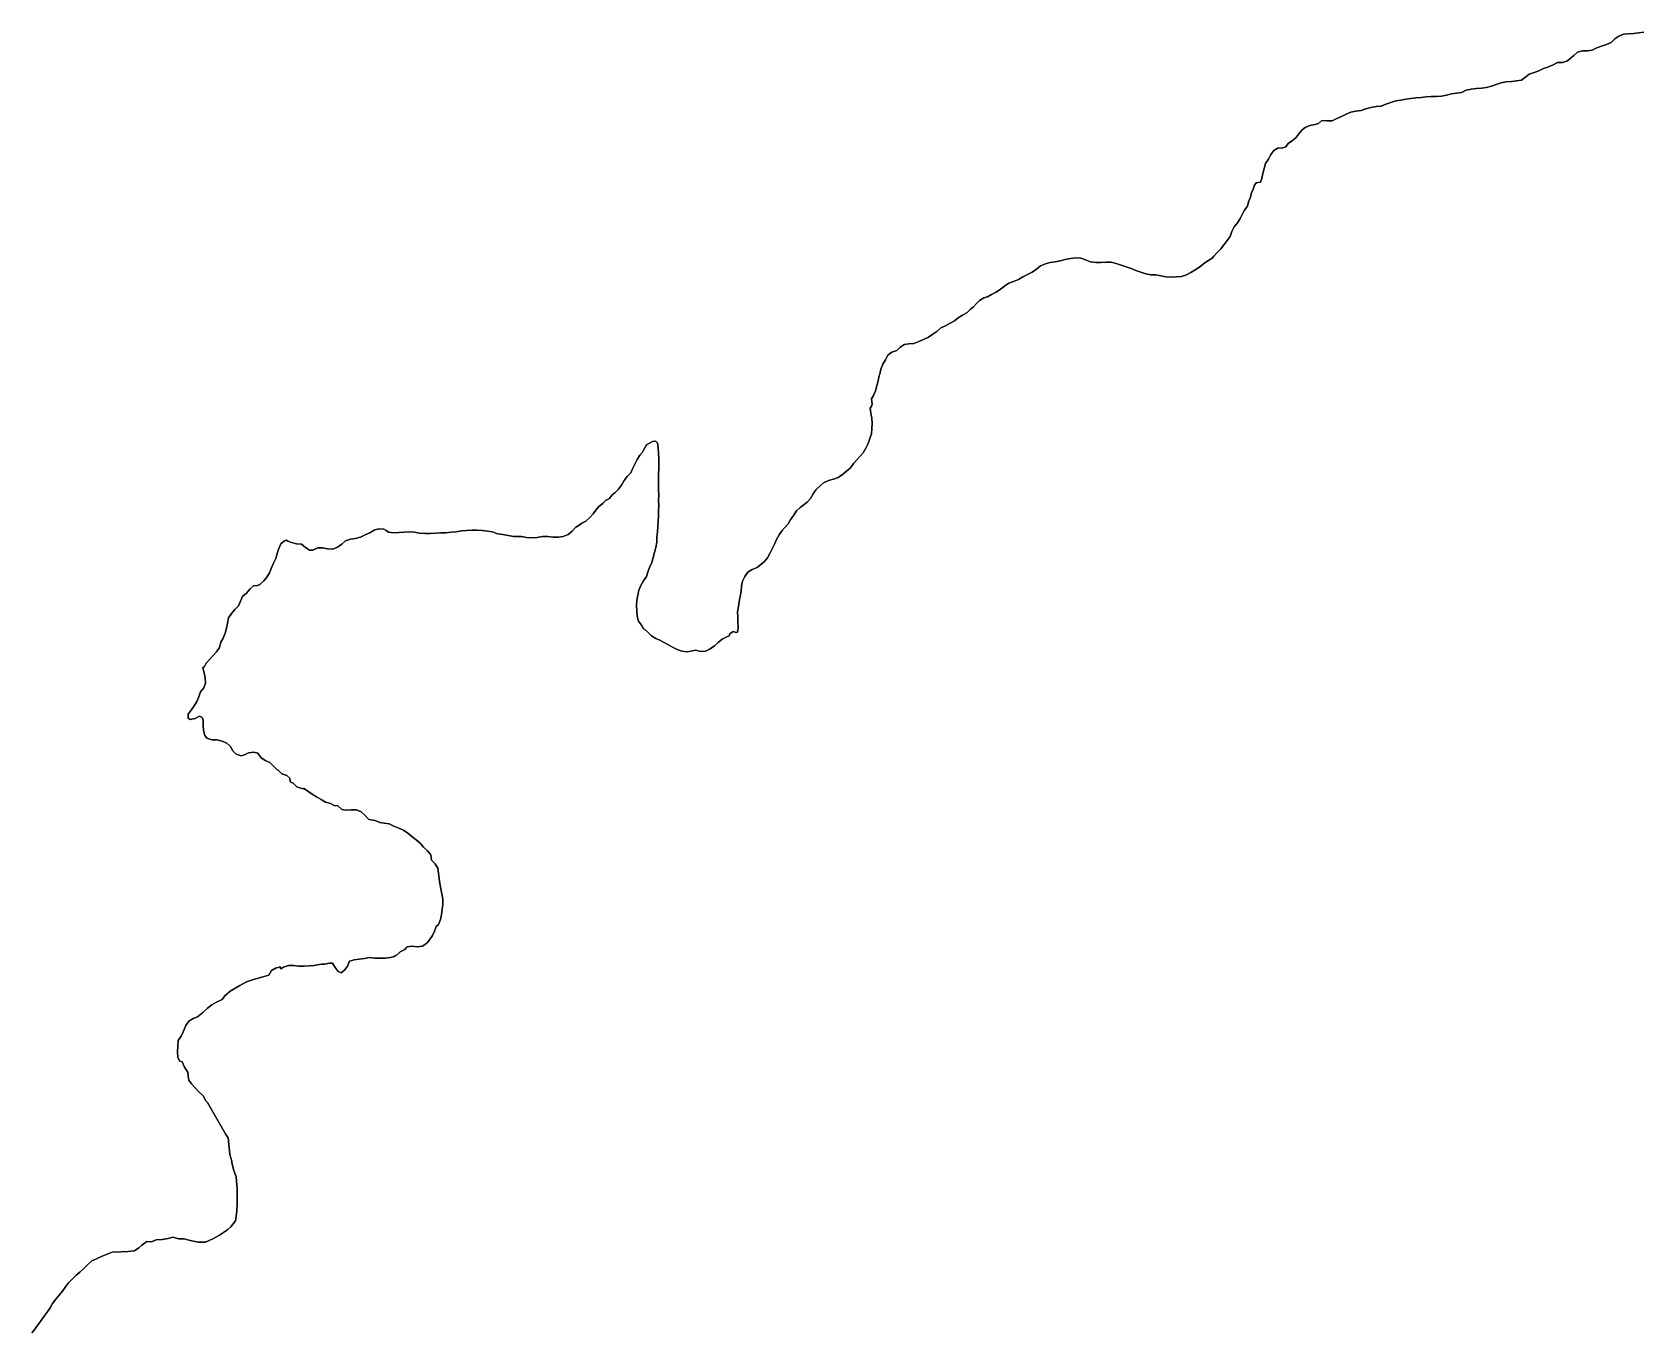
# Model space of a CAD drawing. Header units: inches. Extents: x 1341578 to 1502124, y 557203 to 748561.
# Drawn here: x 1432857 to 1436019, y 644416 to 646974 of the extents above; entities that cross this region are included whole.
import ezdxf

# ---------------------------------------------------------------- set-up
doc = ezdxf.new("R2010")
doc.units = ezdxf.units.IN
doc.header["$MEASUREMENT"] = 0
doc.layers.add('Zipcode', color=7, linetype='Continuous')

msp = doc.modelspace()

# ---------------------------------------------------------------- linework, layer by layer
at = {"layer": 'Zipcode'}
for points in [[(1432856.9, 644416.1), (1432863.2, 644424), (1432869, 644432.4), (1432875, 644440.6), (1432880.6, 644448.9), (1432886.7, 644457.1), (1432892.5, 644465.4), (1432897.5, 644474.1), (1432903.6, 644482.2), (1432910.2, 644490), (1432916.7, 644498.1), (1432922.5, 644506.3), (1432928.5, 644514.4), (1432935.8, 644521.5), (1432943.1, 644528.6), (1432950.8, 644535.3), (1432958.4, 644541.8), (1432965.6, 644549), (1432975.5, 644558.6), (1432977.6, 644559.1), (1432994.8, 644566.8), (1433014.6, 644574.9), (1433031.9, 644575.5), (1433046, 644576.3), (1433058.4, 644577.5), (1433066.9, 644583.5), (1433072.5, 644588.8), (1433082.8, 644595.6), (1433091.5, 644594.9), (1433101.3, 644598.9), (1433113.1, 644599.4), (1433124.3, 644601.7), (1433133.6, 644604.2), (1433145.2, 644600.8), (1433155.9, 644601.1), (1433164.9, 644598.2), (1433183.4, 644594.4), (1433198, 644594.7), (1433212.6, 644600.9), (1433225.6, 644608.5), (1433239.4, 644617.3), (1433241.8, 644619.4), (1433247.8, 644624.7), (1433256.8, 644636.6), (1433259.8, 644655.5), (1433260.1, 644671.2), (1433260, 644684.3), (1433260, 644698.7), (1433258.1, 644722.9), (1433253, 644737.2), (1433250, 644751), (1433249.5, 644753.6), (1433245.6, 644766.6), (1433243.9, 644787.2), (1433242.6, 644799.8), (1433240.3, 644802.4), (1433238.1, 644806), (1433201.8, 644869.3), (1433198.5, 644872.5), (1433193.2, 644882), (1433184.1, 644890.8), (1433170.2, 644905.8), (1433165, 644913.1), (1433164, 644920.9), (1433163, 644928.7), (1433156.9, 644938.3), (1433152.4, 644949.3), (1433147.3, 644950.2), (1433143.3, 644957.7), (1433142.7, 644969.1), (1433143.3, 644979.4), (1433144.4, 644990.7), (1433150.2, 644999.8), (1433153.8, 645007.9), (1433159.2, 645020.6), (1433165.3, 645029), (1433173.6, 645034.5), (1433182.5, 645037.8), (1433192.1, 645045.2), (1433201.9, 645054.6), (1433210.7, 645061.3), (1433219.9, 645066.2), (1433230.4, 645071.4), (1433236, 645078.8), (1433246.5, 645087.9), (1433265.7, 645098.9), (1433278.6, 645106.5), (1433292.6, 645111.2), (1433308.9, 645115.7), (1433322.3, 645119.6), (1433327.9, 645128.4), (1433335.8, 645133.5), (1433345.2, 645135.6), (1433345.3, 645131.9), (1433347.2, 645132.4), (1433351.2, 645135.4), (1433360.9, 645138.3), (1433370.9, 645138.6), (1433381.4, 645137.1), (1433391.6, 645137.1), (1433401.7, 645137.9), (1433411.7, 645138.3), (1433421.9, 645140.4), (1433426.7, 645140.8), (1433431.9, 645140.8), (1433441.9, 645143), (1433447.8, 645143), (1433452.7, 645134.5), (1433458.8, 645126.4), (1433464.8, 645123.9), (1433470.9, 645129), (1433477, 645137.3), (1433480.7, 645146.9), (1433490, 645149.6), (1433500.1, 645150.9), (1433510.3, 645152.1), (1433520.6, 645153.9), (1433530.8, 645153.1), (1433541.3, 645153), (1433551.3, 645153.2), (1433561.6, 645154), (1433568.5, 645156.5), (1433570.5, 645157.4), (1433575.3, 645160.1), (1433580.8, 645165.3), (1433589.7, 645169.9), (1433592.8, 645174), (1433594.2, 645175.1), (1433604.2, 645176.3), (1433614.3, 645175.2), (1433624.8, 645176.5), (1433626.7, 645177.8), (1433633.9, 645183.1), (1433638.3, 645188.8), (1433643.9, 645197.3), (1433648.4, 645206.2), (1433652, 645216.3), (1433652, 645216.1), (1433655.7, 645219.3), (1433659.8, 645228.8), (1433661.7, 645238.8), (1433663, 645248.8), (1433664.7, 645258.9), (1433664.8, 645269.2), (1433662.6, 645279.1), (1433660.3, 645289.3), (1433658.5, 645299.5), (1433657.1, 645309.9), (1433655.7, 645319.9), (1433654.8, 645330.1), (1433649.2, 645338.6), (1433642, 645345.8), (1433640.6, 645355.8), (1433634.5, 645364.1), (1433626.7, 645370.9), (1433620, 645378.8), (1433612, 645385.5), (1433603.5, 645392.1), (1433595.8, 645398.6), (1433587.2, 645404.3), (1433577.8, 645408.7), (1433568.4, 645412.7), (1433559.1, 645417.2), (1433549, 645418.7), (1433540.6, 645420), (1433531.3, 645423.8), (1433522.9, 645424.9), (1433518.2, 645426.5), (1433511.3, 645434.3), (1433503.8, 645440.9), (1433494.5, 645444.9), (1433484.2, 645444.7), (1433474, 645444.2), (1433465.7, 645445.3), (1433458.3, 645452.3), (1433450.7, 645453.2), (1433443.6, 645456.8), (1433433.8, 645459.8), (1433425.1, 645464.9), (1433416.2, 645469.9), (1433407.6, 645475.5), (1433399.1, 645481.3), (1433390.8, 645486.9), (1433390.3, 645486.1), (1433387.2, 645486.7), (1433377.3, 645489.7), (1433370.3, 645496.9), (1433364.9, 645499.5), (1433364.7, 645499.5), (1433364, 645507.1), (1433357.9, 645512.3), (1433348.3, 645515.5), (1433340.9, 645522.4), (1433338, 645523.8), (1433331.2, 645531.4), (1433324.2, 645537.6), (1433315, 645541.8), (1433306.6, 645547.8), (1433300.9, 645556.3), (1433293.2, 645558), (1433282.8, 645556.7), (1433274.7, 645552.8), (1433267.9, 645551), (1433258.3, 645554.3), (1433251.7, 645560.8), (1433246.3, 645569.6), (1433240, 645575.9), (1433230.5, 645579.9), (1433220.3, 645582.1), (1433210.3, 645582.5), (1433200.5, 645585.8), (1433196.7, 645590.9), (1433194.2, 645600.8), (1433193.4, 645610.8), (1433193.1, 645620.8), (1433191.1, 645626.1), (1433186, 645629.1), (1433177.4, 645624), (1433167.6, 645622.1), (1433163.7, 645625), (1433163.8, 645632.5), (1433169.5, 645640.9), (1433175.7, 645648.8), (1433180.6, 645657.6), (1433185, 645666.6), (1433188, 645676.6), (1433194.7, 645684.4), (1433198, 645693.9), (1433197.6, 645704.2), (1433195.2, 645714), (1433192.8, 645724), (1433195.9, 645726.6), (1433199.5, 645733.3), (1433206.2, 645740.9), (1433213.3, 645748), (1433219.9, 645755.6), (1433225.7, 645763.9), (1433227.9, 645774), (1433232.8, 645782.5), (1433236.5, 645792), (1433239.2, 645801.9), (1433240.9, 645811.9), (1433243.4, 645821.9), (1433249, 645830.4), (1433255.3, 645838.8), (1433262.8, 645845.6), (1433266.5, 645854.9), (1433271, 645864.1), (1433278.6, 645870.7), (1433284.8, 645878.6), (1433292.6, 645885.2), (1433300.3, 645885.9), (1433304.7, 645887.6), (1433312.3, 645894.6), (1433318.2, 645902.4), (1433323.9, 645910.9), (1433327.4, 645920.3), (1433331.9, 645929.4), (1433335.9, 645938.9), (1433336.8, 645941.2), (1433339.7, 645950.9), (1433341.8, 645958.8), (1433346.3, 645968), (1433353.4, 645973.6), (1433356.7, 645974.9), (1433359.9, 645972.7), (1433367.2, 645970.6), (1433376.8, 645967.4), (1433386.8, 645967.3), (1433394.3, 645960.3), (1433402.1, 645955.1), (1433409.2, 645955.5), (1433418.6, 645959.6), (1433428.1, 645959.5), (1433437.9, 645957.6), (1433448, 645957.1), (1433457.2, 645961.4), (1433466, 645966.8), (1433473.3, 645973.6), (1433482.9, 645977.1), (1433492.9, 645978.5), (1433502.8, 645980.5), (1433511.8, 645985.4), (1433521, 645989.6), (1433529.8, 645994.4), (1433538.2, 645997.1), (1433548.5, 645996.7), (1433552.9, 645993.7), (1433558, 645990.4), (1433568.1, 645989.3), (1433578.5, 645990), (1433588.7, 645990.5), (1433598.8, 645991), (1433608.9, 645990.7), (1433618.9, 645988.5), (1433629.3, 645987.9), (1433639.6, 645988.1), (1433649.8, 645988.6), (1433660.5, 645989.2), (1433670.7, 645989.6), (1433680.9, 645990.6), (1433690.9, 645991.6), (1433701.1, 645993), (1433711.2, 645993.8), (1433721.6, 645994.4), (1433731.8, 645994.5), (1433741.9, 645993.7), (1433752.2, 645992.4), (1433762.3, 645991), (1433772, 645987.6), (1433782.6, 645985.9), (1433793, 645984.3), (1433803.2, 645982.2), (1433813.3, 645982.2), (1433819.2, 645982), (1433829.1, 645980.1), (1433839.3, 645979.4), (1433849.7, 645980.2), (1433860.2, 645981.9), (1433870.8, 645982), (1433881.3, 645980.7), (1433891.3, 645981), (1433901.3, 645982.2), (1433910.6, 645986.3), (1433918.5, 645992.5), (1433925.7, 646000.2), (1433932.8, 646004.4), (1433937.5, 646008.1), (1433945.4, 646012.2), (1433953, 646019.1), (1433959.8, 646026.8), (1433965.5, 646033.8), (1433971.3, 646040.9), (1433979.2, 646047.2), (1433984.5, 646053), (1433991.8, 646056.7), (1433996.7, 646063.1), (1434002.9, 646068), (1434010, 646075.1), (1434016, 646083.1), (1434020.9, 646092.2), (1434027.1, 646100.2), (1434034.2, 646107.6), (1434037.5, 646115.3), (1434041.7, 646124.6), (1434046.5, 646133.4), (1434052, 646142.3), (1434056.7, 646148), (1434059.8, 646153.4), (1434065.1, 646162.1), (1434070.5, 646165.9), (1434076.9, 646168.9), (1434083.2, 646169.9), (1434086.3, 646166.2), (1434087.7, 646156.6), (1434088.3, 646146.1), (1434088.9, 646136), (1434089.2, 646125.7), (1434089.2, 646115.1), (1434088.3, 646105.1), (1434088.4, 646094.7), (1434088.5, 646083.8), (1434088.7, 646073.8), (1434088.9, 646063.3), (1434088.7, 646053.2), (1434088.8, 646042.8), (1434088.7, 646032.3), (1434088.5, 646022.2), (1434087.5, 646012), (1434087.4, 646001.5), (1434086.3, 645991.4), (1434084.9, 645981), (1434084.9, 645970.7), (1434082.9, 645960.3), (1434080.6, 645950.5), (1434078, 645940.5), (1434075.1, 645930.7), (1434070.8, 645921.4), (1434067.5, 645911.8), (1434064.7, 645903.4), (1434059, 645895), (1434053.8, 645886), (1434049.5, 645876.8), (1434047.9, 645866.8), (1434045.6, 645856.8), (1434045.4, 645846.5), (1434045.6, 645835.9), (1434046.2, 645825.6), (1434049.2, 645815.9), (1434055.2, 645807.8), (1434059.1, 645800.3), (1434061.1, 645799.6), (1434067.7, 645794), (1434074.6, 645786.5), (1434083.5, 645781.3), (1434091.1, 645778.1), (1434098.3, 645774.6), (1434107.1, 645769.7), (1434115.7, 645764.4), (1434125, 645760.2), (1434134.6, 645756.7), (1434144.7, 645755.4), (1434152.2, 645756.6), (1434161, 645758.4), (1434170.9, 645756.1), (1434180.9, 645756.9), (1434190.2, 645761), (1434198.3, 645766.9), (1434205.7, 645773.9), (1434213.8, 645779.9), (1434222.7, 645784.7), (1434227.6, 645786.5), (1434228.4, 645790.5), (1434235.5, 645795.1), (1434241.3, 645793), (1434243.6, 645794.3), (1434244.1, 645797.1), (1434245.3, 645803.7), (1434244.6, 645814), (1434244.2, 645824.1), (1434243.9, 645834.2), (1434245.7, 645844.2), (1434246.9, 645854.4), (1434249.2, 645864.3), (1434250.7, 645873.9), (1434251.3, 645884.4), (1434253.5, 645894.3), (1434258.3, 645903.4), (1434264, 645911.9), (1434272.7, 645917.3), (1434282.2, 645921.4), (1434290.3, 645927.8), (1434296.2, 645932.2), (1434302.5, 645939.9), (1434307.3, 645948.8), (1434312, 645957.9), (1434316.2, 645967.1), (1434320.5, 645976.4), (1434325.8, 645985.3), (1434331.7, 645993.8), (1434336.9, 645999.8), (1434343.3, 646007.2), (1434348.3, 646015.9), (1434354.4, 646023.9), (1434359.4, 646032.6), (1434366.8, 646039.4), (1434372.2, 646043.2), (1434380.5, 646049.3), (1434387.1, 646057.1), (1434392.5, 646065.7), (1434397.9, 646074.2), (1434405.3, 646081.1), (1434413.1, 646087.5), (1434422.4, 646092.1), (1434432.2, 646094.9), (1434441.8, 646098.2), (1434450.3, 646103.8), (1434458.2, 646110.4), (1434465.7, 646117.2), (1434471.6, 646125.5), (1434478.5, 646132.9), (1434484.2, 646139.4), (1434491, 646146.8), (1434496.1, 646155.6), (1434500.3, 646165), (1434503.9, 646174.5), (1434506.9, 646184.2), (1434507.9, 646194.4), (1434508.2, 646204.6), (1434507.6, 646214.6), (1434505.7, 646224.5), (1434504.4, 646234.5), (1434507.3, 646238.1), (1434508.2, 646242.3), (1434507.3, 646252.5), (1434510.9, 646259.4), (1434514.7, 646268.8), (1434517.5, 646278.7), (1434520.3, 646288.4), (1434522, 646298.7), (1434523.4, 646301.1), (1434525.3, 646311.1), (1434529.1, 646320.9), (1434534.6, 646329.4), (1434539.5, 646338.5), (1434547, 646344.9), (1434556.9, 646347.7), (1434563.8, 646354.2), (1434571.7, 646359.7), (1434580.4, 646361.2), (1434590.5, 646361.7), (1434599.9, 646365.5), (1434609.5, 646369.5), (1434618.9, 646373.8), (1434627.5, 646379.7), (1434635.7, 646385.5), (1434643.5, 646392.2), (1434652.5, 646396.5), (1434661.5, 646401.5), (1434670.3, 646406.5), (1434677.6, 646412.1), (1434686.3, 646417.5), (1434695.4, 646422.6), (1434700.8, 646428.4), (1434707.5, 646433.5), (1434713.3, 646440.6), (1434719.1, 646446.4), (1434728, 646451.6), (1434735, 646453.1), (1434743.3, 646457.8), (1434752.4, 646462.4), (1434760.6, 646468.3), (1434768.5, 646474.6), (1434776.9, 646480.2), (1434786.5, 646483.6), (1434796.1, 646487.7), (1434804.8, 646492.9), (1434813.9, 646497.3), (1434823.2, 646502), (1434831.3, 646508), (1434839.5, 646514.2), (1434848.9, 646518), (1434858.4, 646521.2), (1434868.4, 646522.4), (1434878.3, 646524.2), (1434888, 646526.8), (1434898.2, 646528.6), (1434908.2, 646529.8), (1434918.5, 646529.2), (1434928, 646526), (1434937.7, 646522.3), (1434947.9, 646520.7), (1434958.1, 646521.1), (1434968.1, 646521.9), (1434978.5, 646521.8), (1434988.3, 646519.2), (1434997.9, 646515.9), (1435007.8, 646512.3), (1435017.4, 646508.9), (1435026.9, 646505.5), (1435036.4, 646502.2), (1435046.1, 646498.6), (1435056.1, 646496.5), (1435066.2, 646496.7), (1435076.1, 646494.7), (1435085.8, 646492.5), (1435096.1, 646492.2), (1435106.1, 646492.5), (1435116.3, 646493.1), (1435126.1, 646496.4), (1435134.8, 646501.4), (1435143.3, 646506.7), (1435148.3, 646509.5), (1435152.1, 646511.6), (1435159.8, 646518.2), (1435168.1, 646523.9), (1435176.9, 646529.4), (1435180, 646533.1), (1435186.7, 646540.6), (1435194.1, 646547.6), (1435200.1, 646556.2), (1435206.5, 646564.1), (1435212.4, 646572.3), (1435215.2, 646582), (1435219.8, 646591), (1435226.4, 646598.7), (1435231.9, 646607.4), (1435236.2, 646616.6), (1435240.6, 646624), (1435246.4, 646631.6), (1435248.4, 646640), (1435252.2, 646649.6), (1435253.8, 646658.6), (1435256.6, 646663.3), (1435259.8, 646672.9), (1435263.3, 646677.5), (1435271.9, 646678.9), (1435274.5, 646686.4), (1435276.3, 646696.2), (1435279.2, 646705.9), (1435281.7, 646715.6), (1435287.2, 646724.1), (1435292, 646733), (1435298.2, 646741.1), (1435305.6, 646745.7), (1435315.8, 646746.1), (1435321.8, 646748.6), (1435326.5, 646754.9), (1435334.5, 646761), (1435341.2, 646765.9), (1435347.4, 646773.9), (1435353.7, 646781.7), (1435359.8, 646786.4), (1435369, 646790.6), (1435379, 646792.1), (1435385.7, 646794.4), (1435392.5, 646800.2), (1435402.6, 646799.6), (1435412.7, 646799.8), (1435421.9, 646804.1), (1435431, 646808.1), (1435440.2, 646812.3), (1435449.6, 646816.3), (1435459.4, 646818.4), (1435469.4, 646819.9), (1435479.1, 646823), (1435488.8, 646825.9), (1435499, 646827.6), (1435509, 646828.3), (1435518.3, 646832.3), (1435527.9, 646835.8), (1435537.5, 646838.7), (1435547.5, 646839.9), (1435557.4, 646842.2), (1435567.4, 646843.6), (1435577.4, 646844.4), (1435587.4, 646845.7), (1435597.5, 646846.6), (1435607.5, 646847.6), (1435617.6, 646847.6), (1435627.6, 646847.9), (1435637.4, 646849.9), (1435647.1, 646852.7), (1435657.1, 646853.7), (1435667.1, 646855.5), (1435676.2, 646859.6), (1435686, 646861.8), (1435696.1, 646863.3), (1435706.2, 646863.5), (1435716.1, 646865), (1435725.9, 646867.4), (1435735.2, 646871.2), (1435744.9, 646874.3), (1435754.9, 646875.9), (1435765, 646877.1), (1435775.1, 646878.3), (1435785, 646879.5), (1435793.1, 646885.7), (1435800.1, 646891.5), (1435809.5, 646894.7), (1435819.1, 646897.6), (1435828, 646902.5), (1435837.6, 646905.6), (1435846.8, 646909.7), (1435855.8, 646914.5), (1435865.9, 646914.5), (1435875.5, 646917.2), (1435879.8, 646921.3), (1435887.6, 646927.7), (1435895.1, 646934.5), (1435904.9, 646937.2), (1435914.9, 646936.9), (1435923.8, 646938.5), (1435932.8, 646943), (1435942.3, 646946.3), (1435951.9, 646949.6), (1435961.1, 646953.6), (1435968.4, 646960.8), (1435976.5, 646965.9), (1435985.2, 646969.7), (1435995.3, 646970.4), (1436005.3, 646971), (1436015.3, 646972.5), (1436025, 646973.9)], [(1436025, 646973.9), (1436015.3, 646972.5), (1436005.3, 646971), (1435995.3, 646970.4), (1435985.2, 646969.7), (1435976.5, 646965.9), (1435968.4, 646960.8), (1435961.1, 646953.6), (1435951.9, 646949.6), (1435942.3, 646946.3), (1435932.8, 646943), (1435923.8, 646938.5), (1435914.9, 646936.9), (1435904.9, 646937.2), (1435895.1, 646934.5), (1435887.6, 646927.7), (1435879.8, 646921.3), (1435875.5, 646917.2), (1435865.9, 646914.5), (1435855.8, 646914.5), (1435846.8, 646909.7), (1435837.6, 646905.6), (1435828, 646902.5), (1435819.1, 646897.6), (1435809.5, 646894.7), (1435800.1, 646891.5), (1435793.1, 646885.7), (1435785, 646879.5), (1435775.1, 646878.3), (1435765, 646877.1), (1435754.9, 646875.9), (1435744.9, 646874.3), (1435735.2, 646871.2), (1435725.9, 646867.4), (1435716.1, 646865), (1435706.2, 646863.5), (1435696.1, 646863.3), (1435686, 646861.8), (1435676.2, 646859.6), (1435667.1, 646855.5), (1435657.1, 646853.7), (1435647.1, 646852.7), (1435637.4, 646849.9), (1435627.6, 646847.9), (1435617.6, 646847.6), (1435607.5, 646847.6), (1435597.5, 646846.6), (1435587.4, 646845.7), (1435577.4, 646844.4), (1435567.4, 646843.6), (1435557.4, 646842.2), (1435547.5, 646839.9), (1435537.5, 646838.7), (1435527.9, 646835.8), (1435518.3, 646832.3), (1435509, 646828.3), (1435499, 646827.6), (1435488.8, 646825.9), (1435479.1, 646823), (1435469.4, 646819.9), (1435459.4, 646818.4), (1435449.6, 646816.3), (1435440.2, 646812.3), (1435431, 646808.1), (1435421.9, 646804.1), (1435412.7, 646799.8), (1435402.6, 646799.6), (1435392.5, 646800.2), (1435385.7, 646794.4), (1435379, 646792.1), (1435369, 646790.6), (1435359.8, 646786.4), (1435353.7, 646781.7), (1435347.4, 646773.9), (1435341.2, 646765.9), (1435334.5, 646761), (1435326.5, 646754.9), (1435321.8, 646748.6), (1435315.8, 646746.1), (1435305.6, 646745.7), (1435298.2, 646741.1), (1435292, 646733), (1435287.2, 646724.1), (1435281.7, 646715.6), (1435279.2, 646705.9), (1435276.3, 646696.2), (1435274.5, 646686.4), (1435271.9, 646678.9), (1435263.3, 646677.5), (1435259.8, 646672.9), (1435256.6, 646663.3), (1435253.8, 646658.6), (1435252.2, 646649.6), (1435248.4, 646640), (1435246.4, 646631.6), (1435240.6, 646624), (1435236.2, 646616.6), (1435231.9, 646607.4), (1435226.4, 646598.7), (1435219.8, 646591), (1435215.2, 646582), (1435212.4, 646572.3), (1435206.5, 646564.1), (1435200.1, 646556.2), (1435194.1, 646547.6), (1435186.7, 646540.6), (1435180, 646533.1), (1435176.9, 646529.4), (1435168.1, 646523.9), (1435159.8, 646518.2), (1435152.1, 646511.6), (1435148.3, 646509.5), (1435143.3, 646506.7), (1435134.8, 646501.4), (1435126.1, 646496.4), (1435116.3, 646493.1), (1435106.1, 646492.5), (1435096.1, 646492.2), (1435085.8, 646492.5), (1435076.1, 646494.7), (1435066.2, 646496.7), (1435056.1, 646496.5), (1435046.1, 646498.6), (1435036.4, 646502.2), (1435026.9, 646505.5), (1435017.4, 646508.9), (1435007.8, 646512.3), (1434997.9, 646515.9), (1434988.3, 646519.2), (1434978.5, 646521.8), (1434968.1, 646521.9), (1434958.1, 646521.1), (1434947.9, 646520.7), (1434937.7, 646522.3), (1434928, 646526), (1434918.5, 646529.2), (1434908.2, 646529.8), (1434898.2, 646528.6), (1434888, 646526.8), (1434878.3, 646524.2), (1434868.4, 646522.4), (1434858.4, 646521.2), (1434848.9, 646518), (1434839.5, 646514.2), (1434831.3, 646508), (1434823.2, 646502), (1434813.9, 646497.3), (1434804.8, 646492.9), (1434796.1, 646487.7), (1434786.5, 646483.6), (1434776.9, 646480.2), (1434768.5, 646474.6), (1434760.6, 646468.3), (1434752.4, 646462.4), (1434743.3, 646457.8), (1434735, 646453.1), (1434728, 646451.6), (1434719.1, 646446.4), (1434713.3, 646440.6), (1434707.5, 646433.5), (1434700.8, 646428.4), (1434695.4, 646422.6), (1434686.3, 646417.5), (1434677.6, 646412.1), (1434670.3, 646406.5), (1434661.5, 646401.5), (1434652.5, 646396.5), (1434643.5, 646392.2), (1434635.7, 646385.5), (1434627.5, 646379.7), (1434618.9, 646373.8), (1434609.5, 646369.5), (1434599.9, 646365.5), (1434590.5, 646361.7), (1434580.4, 646361.2), (1434571.7, 646359.7), (1434563.8, 646354.2), (1434556.9, 646347.7), (1434547, 646344.9), (1434539.5, 646338.5), (1434534.6, 646329.4), (1434529.1, 646320.9), (1434525.3, 646311.1), (1434523.4, 646301.1), (1434522, 646298.7), (1434520.3, 646288.4), (1434517.5, 646278.7), (1434514.7, 646268.8), (1434510.9, 646259.4), (1434507.3, 646252.5), (1434508.2, 646242.3), (1434507.3, 646238.1), (1434504.4, 646234.5), (1434505.7, 646224.5), (1434507.6, 646214.6), (1434508.2, 646204.6), (1434507.9, 646194.4), (1434506.9, 646184.2), (1434503.9, 646174.5), (1434500.3, 646165), (1434496.1, 646155.6), (1434491, 646146.8), (1434484.2, 646139.4), (1434478.5, 646132.9), (1434471.6, 646125.5), (1434465.7, 646117.2), (1434458.2, 646110.4), (1434450.3, 646103.8), (1434441.8, 646098.2), (1434432.2, 646094.9), (1434422.4, 646092.1), (1434413.1, 646087.5), (1434405.3, 646081.1), (1434397.9, 646074.2), (1434392.5, 646065.7), (1434387.1, 646057.1), (1434380.5, 646049.3), (1434372.2, 646043.2), (1434366.8, 646039.4), (1434359.4, 646032.6), (1434354.4, 646023.9), (1434348.3, 646015.9), (1434343.3, 646007.2), (1434336.9, 645999.8), (1434331.7, 645993.8), (1434325.8, 645985.3), (1434320.5, 645976.4), (1434316.2, 645967.1), (1434312, 645957.9), (1434307.3, 645948.8), (1434302.5, 645939.9), (1434296.2, 645932.2), (1434290.3, 645927.8), (1434282.2, 645921.4), (1434272.7, 645917.3), (1434264, 645911.9), (1434258.3, 645903.4), (1434253.5, 645894.3), (1434251.3, 645884.4), (1434250.7, 645873.9), (1434249.2, 645864.3), (1434246.9, 645854.4), (1434245.7, 645844.2), (1434243.9, 645834.2), (1434244.2, 645824.1), (1434244.6, 645814), (1434245.3, 645803.7), (1434244.1, 645797.1), (1434243.6, 645794.3), (1434241.3, 645793), (1434235.5, 645795.1), (1434228.4, 645790.5), (1434227.6, 645786.5), (1434222.7, 645784.7), (1434213.8, 645779.9), (1434205.7, 645773.9), (1434198.3, 645766.9), (1434190.2, 645761), (1434180.9, 645756.9), (1434170.9, 645756.1), (1434161, 645758.4), (1434152.2, 645756.6), (1434144.7, 645755.4), (1434134.6, 645756.7), (1434125, 645760.2), (1434115.7, 645764.4), (1434107.1, 645769.7), (1434098.3, 645774.6), (1434091.1, 645778.1), (1434083.5, 645781.3), (1434074.6, 645786.5), (1434067.7, 645794), (1434061.1, 645799.6), (1434059.1, 645800.3), (1434055.2, 645807.8), (1434049.2, 645815.9), (1434046.2, 645825.6), (1434045.6, 645835.9), (1434045.4, 645846.5), (1434045.6, 645856.8), (1434047.9, 645866.8), (1434049.5, 645876.8), (1434053.8, 645886), (1434059, 645895), (1434064.7, 645903.4), (1434067.5, 645911.8), (1434070.8, 645921.4), (1434075.1, 645930.7), (1434078, 645940.5), (1434080.6, 645950.5), (1434082.9, 645960.3), (1434084.9, 645970.7), (1434084.9, 645981), (1434086.3, 645991.4), (1434087.4, 646001.5), (1434087.5, 646012), (1434088.5, 646022.2), (1434088.7, 646032.3), (1434088.8, 646042.8), (1434088.7, 646053.2), (1434088.9, 646063.3), (1434088.7, 646073.8), (1434088.5, 646083.8), (1434088.4, 646094.7), (1434088.3, 646105.1), (1434089.2, 646115.1), (1434089.2, 646125.7), (1434088.9, 646136), (1434088.3, 646146.1), (1434087.7, 646156.6), (1434086.3, 646166.2), (1434083.2, 646169.9), (1434076.9, 646168.9), (1434070.5, 646165.9), (1434065.1, 646162.1), (1434059.8, 646153.4), (1434056.7, 646148), (1434052, 646142.3), (1434046.5, 646133.4), (1434041.7, 646124.6), (1434037.5, 646115.3), (1434034.2, 646107.6), (1434027.1, 646100.2), (1434020.9, 646092.2), (1434016, 646083.1), (1434010, 646075.1), (1434002.9, 646068), (1433996.7, 646063.1), (1433991.8, 646056.7), (1433984.5, 646053), (1433979.2, 646047.2), (1433971.3, 646040.9), (1433965.5, 646033.8), (1433959.8, 646026.8), (1433953, 646019.1), (1433945.4, 646012.2), (1433937.5, 646008.1), (1433932.8, 646004.4), (1433925.7, 646000.2), (1433918.5, 645992.5), (1433910.6, 645986.3), (1433901.3, 645982.2), (1433891.3, 645981), (1433881.3, 645980.7), (1433870.8, 645982), (1433860.2, 645981.9), (1433849.7, 645980.2), (1433839.3, 645979.4), (1433829.1, 645980.1), (1433819.2, 645982), (1433813.3, 645982.2), (1433803.2, 645982.2), (1433793, 645984.3), (1433782.6, 645985.9), (1433772, 645987.6), (1433762.3, 645991), (1433752.2, 645992.4), (1433741.9, 645993.7), (1433731.8, 645994.5), (1433721.6, 645994.4), (1433711.2, 645993.8), (1433701.1, 645993), (1433690.9, 645991.6), (1433680.9, 645990.6), (1433670.7, 645989.6), (1433660.5, 645989.2), (1433649.8, 645988.6), (1433639.6, 645988.1), (1433629.3, 645987.9), (1433618.9, 645988.5), (1433608.9, 645990.7), (1433598.8, 645991), (1433588.7, 645990.5), (1433578.5, 645990), (1433568.1, 645989.3), (1433558, 645990.4), (1433552.9, 645993.7), (1433548.5, 645996.7), (1433538.2, 645997.1), (1433529.8, 645994.4), (1433521, 645989.6), (1433511.8, 645985.4), (1433502.8, 645980.5), (1433492.9, 645978.5), (1433482.9, 645977.1), (1433473.3, 645973.6), (1433466, 645966.8), (1433457.2, 645961.4), (1433448, 645957.1), (1433437.9, 645957.6), (1433428.1, 645959.5), (1433418.6, 645959.6), (1433409.2, 645955.5), (1433402.1, 645955.1), (1433394.3, 645960.3), (1433386.8, 645967.3), (1433376.8, 645967.4), (1433367.2, 645970.6), (1433359.9, 645972.7), (1433356.7, 645974.9), (1433353.4, 645973.6), (1433346.3, 645968), (1433341.8, 645958.8), (1433339.7, 645950.9), (1433336.8, 645941.2), (1433335.9, 645938.9), (1433331.9, 645929.4), (1433327.4, 645920.3), (1433323.9, 645910.9), (1433318.2, 645902.4), (1433312.3, 645894.6), (1433304.7, 645887.6), (1433300.3, 645885.9), (1433292.6, 645885.2), (1433284.8, 645878.6), (1433278.6, 645870.7), (1433271, 645864.1), (1433266.5, 645854.9), (1433262.8, 645845.6), (1433255.3, 645838.8), (1433249, 645830.4), (1433243.4, 645821.9), (1433240.9, 645811.9), (1433239.2, 645801.9), (1433236.5, 645792), (1433232.8, 645782.5), (1433227.9, 645774), (1433225.7, 645763.9), (1433219.9, 645755.6), (1433213.3, 645748), (1433206.2, 645740.9), (1433199.5, 645733.3), (1433195.9, 645726.6), (1433192.8, 645724), (1433195.2, 645714), (1433197.6, 645704.2), (1433198, 645693.9), (1433194.7, 645684.4), (1433188, 645676.6), (1433185, 645666.6), (1433180.6, 645657.6), (1433175.7, 645648.8), (1433169.5, 645640.9), (1433163.8, 645632.5), (1433163.7, 645625), (1433167.6, 645622.1), (1433177.4, 645624), (1433186, 645629.1), (1433191.1, 645626.1), (1433193.1, 645620.8), (1433193.4, 645610.8), (1433194.2, 645600.8), (1433196.7, 645590.9), (1433200.5, 645585.8), (1433210.3, 645582.5), (1433220.3, 645582.1), (1433230.5, 645579.9), (1433240, 645575.9), (1433246.3, 645569.6), (1433251.7, 645560.8), (1433258.3, 645554.3), (1433267.9, 645551), (1433274.7, 645552.8), (1433282.8, 645556.7), (1433293.2, 645558), (1433300.9, 645556.3), (1433306.6, 645547.8), (1433315, 645541.8), (1433324.2, 645537.6), (1433331.2, 645531.4), (1433338, 645523.8), (1433340.9, 645522.4), (1433348.3, 645515.5), (1433357.9, 645512.3), (1433364, 645507.1), (1433364.7, 645499.5), (1433364.9, 645499.5), (1433370.3, 645496.9), (1433377.3, 645489.7), (1433387.2, 645486.7), (1433390.3, 645486.1), (1433390.8, 645486.9), (1433399.1, 645481.3), (1433407.6, 645475.5), (1433416.2, 645469.9), (1433425.1, 645464.9), (1433433.8, 645459.8), (1433443.6, 645456.8), (1433450.7, 645453.2), (1433458.3, 645452.3), (1433465.7, 645445.3), (1433474, 645444.2), (1433484.2, 645444.7), (1433494.5, 645444.9), (1433503.8, 645440.9), (1433511.3, 645434.3), (1433518.2, 645426.5), (1433522.9, 645424.9), (1433531.3, 645423.8), (1433540.6, 645420), (1433549, 645418.7), (1433559.1, 645417.2), (1433568.4, 645412.7), (1433577.8, 645408.7), (1433587.2, 645404.3), (1433595.8, 645398.6), (1433603.5, 645392.1), (1433612, 645385.5), (1433620, 645378.8), (1433626.7, 645370.9), (1433634.5, 645364.1), (1433640.6, 645355.8), (1433642, 645345.8), (1433649.2, 645338.6), (1433654.8, 645330.1), (1433655.7, 645319.9), (1433657.1, 645309.9), (1433658.5, 645299.5), (1433660.3, 645289.3), (1433662.6, 645279.1), (1433664.8, 645269.2), (1433664.7, 645258.9), (1433663, 645248.8), (1433661.7, 645238.8), (1433659.8, 645228.8), (1433655.7, 645219.3), (1433652, 645216.1), (1433652, 645216.3), (1433648.4, 645206.2), (1433643.9, 645197.3), (1433638.3, 645188.8), (1433633.9, 645183.1), (1433626.7, 645177.8), (1433624.8, 645176.5), (1433614.3, 645175.2), (1433604.2, 645176.3), (1433594.2, 645175.1), (1433592.8, 645174), (1433589.7, 645169.9), (1433580.8, 645165.3), (1433575.3, 645160.1), (1433570.5, 645157.4), (1433568.5, 645156.5), (1433561.6, 645154), (1433551.3, 645153.2), (1433541.3, 645153), (1433530.8, 645153.1), (1433520.6, 645153.9), (1433510.3, 645152.1), (1433500.1, 645150.9), (1433490, 645149.6), (1433480.7, 645146.9), (1433477, 645137.3), (1433470.9, 645129), (1433464.8, 645123.9), (1433458.8, 645126.4), (1433452.7, 645134.5), (1433447.8, 645143), (1433441.9, 645143), (1433431.9, 645140.8), (1433426.7, 645140.8), (1433421.9, 645140.4), (1433411.7, 645138.3), (1433401.7, 645137.9), (1433391.6, 645137.1), (1433381.4, 645137.1), (1433370.9, 645138.6), (1433360.9, 645138.3), (1433351.2, 645135.4), (1433347.2, 645132.4), (1433345.3, 645131.9), (1433345.2, 645135.6), (1433335.8, 645133.5), (1433327.9, 645128.4), (1433322.3, 645119.6), (1433308.9, 645115.7), (1433292.6, 645111.2), (1433278.6, 645106.5), (1433265.7, 645098.9), (1433246.5, 645087.9), (1433236, 645078.8), (1433230.4, 645071.4), (1433219.9, 645066.2), (1433210.7, 645061.3), (1433201.9, 645054.6), (1433192.1, 645045.2), (1433182.5, 645037.8), (1433173.6, 645034.5), (1433165.3, 645029), (1433159.2, 645020.6), (1433153.8, 645007.9), (1433150.2, 644999.8), (1433144.4, 644990.7), (1433143.3, 644979.4), (1433142.7, 644969.1), (1433143.3, 644957.7), (1433147.3, 644950.2), (1433152.4, 644949.3), (1433156.9, 644938.3), (1433163, 644928.7), (1433164, 644920.9), (1433165, 644913.1), (1433170.2, 644905.8), (1433184.1, 644890.8), (1433193.2, 644882), (1433198.5, 644872.5), (1433201.8, 644869.3), (1433238.1, 644806), (1433240.3, 644802.4), (1433242.6, 644799.8), (1433243.9, 644787.2), (1433245.6, 644766.6), (1433249.5, 644753.6), (1433250, 644751), (1433253, 644737.2), (1433258.1, 644722.9), (1433260, 644698.7), (1433260, 644684.3), (1433260.1, 644671.2), (1433259.8, 644655.5), (1433256.8, 644636.6), (1433247.8, 644624.7), (1433241.8, 644619.4), (1433239.4, 644617.3), (1433225.6, 644608.5), (1433212.6, 644600.9), (1433198, 644594.7), (1433183.4, 644594.4), (1433164.9, 644598.2), (1433155.9, 644601.1), (1433145.2, 644600.8), (1433133.6, 644604.2), (1433124.3, 644601.7), (1433113.1, 644599.4), (1433101.3, 644598.9), (1433091.5, 644594.9), (1433082.8, 644595.6), (1433072.5, 644588.8), (1433066.9, 644583.5), (1433058.4, 644577.5), (1433046, 644576.3), (1433031.9, 644575.5), (1433014.6, 644574.9), (1432994.8, 644566.8), (1432977.6, 644559.1), (1432975.5, 644558.6), (1432965.6, 644549), (1432958.4, 644541.8), (1432950.8, 644535.3), (1432943.1, 644528.6), (1432935.8, 644521.5), (1432928.5, 644514.4), (1432922.5, 644506.3), (1432916.7, 644498.1), (1432910.2, 644490), (1432903.6, 644482.2), (1432897.5, 644474.1), (1432892.5, 644465.4), (1432886.7, 644457.1), (1432880.6, 644448.9), (1432875, 644440.6), (1432869, 644432.4), (1432863.2, 644424), (1432856.9, 644416.1)]]:
    msp.add_lwpolyline(points, dxfattribs=at)

doc.saveas('drawing.dxf')
